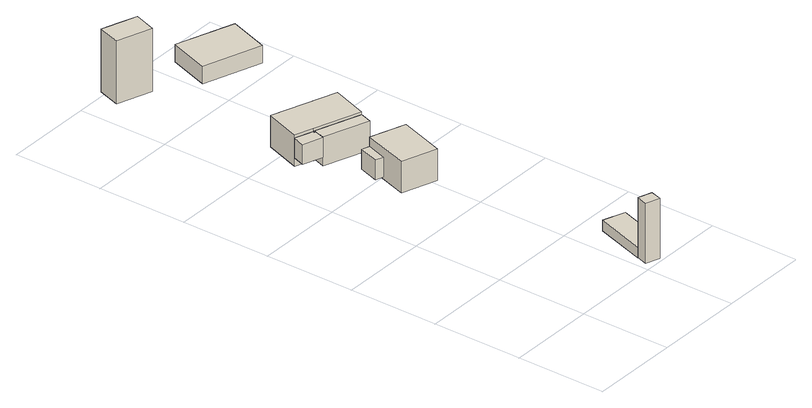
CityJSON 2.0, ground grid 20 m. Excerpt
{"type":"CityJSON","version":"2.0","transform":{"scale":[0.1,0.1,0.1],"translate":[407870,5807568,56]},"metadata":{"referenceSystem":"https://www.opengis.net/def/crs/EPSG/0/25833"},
"CityObjects":{
"building1":{"type":"Building","attributes":{"Gemeindeschluessel":"11000009","BezugspunktDach":"2200","function":"51009_1610","measuredHeight":13.47,"storeysAboveGround":0},"address":[{"country":"Germany","locality":"Berlin"}],"geometry":[{"type":"Solid","lod":"1","boundaries":[[[[0,1,2,3]],[[4,5,6,7]],[[4,7,3,2]],[[5,4,2,1]],[[6,5,1,0]],[[7,6,0,3]]]]}]},
"building2":{"type":"Building","attributes":{"Gemeindeschluessel":"11000009","BezugspunktDach":"2200","function":"31001_2000","measuredHeight":2.42,"storeysAboveGround":1},"address":[{"country":"Germany","locality":"Berlin","thoroughfareNumber":"2 (1)","thoroughfareName":"Grünstadter Weg"}],"geometry":[{"type":"Solid","lod":"1","boundaries":[[[[8,9,10,11,12,13]],[[14,15,16,17,18,19]],[[14,19,13,12]],[[15,14,12,11]],[[16,15,11,10]],[[17,16,10,9]],[[18,17,9,8]],[[19,18,8,13]]]]}]},
"building3":{"type":"Building","attributes":{"Gemeindeschluessel":"11000009","BezugspunktDach":"2200","function":"51009_1610","measuredHeight":4.35,"storeysAboveGround":0},"address":[{"country":"Germany","locality":"Berlin"}],"geometry":[{"type":"Solid","lod":"1","boundaries":[[[[20,21,22,23,24,25]],[[26,27,28,29,30,31]],[[26,31,25,24]],[[27,26,24,23]],[[28,27,23,22]],[[29,28,22,21]],[[30,29,21,20]],[[31,30,20,25]]]]}]},
"building4":{"type":"Building","attributes":{"Gemeindeschluessel":"11000009","function":"31001_1010"},"address":[{"country":"Germany","locality":"Berlin","thoroughfareNumber":"76","thoroughfareName":"Am Müggelberg"}],"children":["building4-1","building4-2"]},
"building4-1":{"type":"BuildingPart","attributes":{"BezugspunktDach":"2200","measuredHeight":7.96,"storeysAboveGround":2},"parents":["building4"],"geometry":[{"type":"MultiSurface","lod":"1","boundaries":[[[32,33,34,35]],[[36,37,38,39]],[[40,41,42,43,36,39,35,34]],[[37,36,34,33]],[[38,37,33,32]],[[39,38,32,35]],[[43,42,41,40]]]}]},
"building4-2":{"type":"BuildingPart","attributes":{"BezugspunktDach":"2200","measuredHeight":4.45,"storeysAboveGround":2},"parents":["building4"],"geometry":[{"type":"MultiSurface","lod":"1","boundaries":[[[41,40,44,45]],[[46,43,42,47]],[[46,47,45,44]],[[43,46,44,40]],[[47,42,41,45]],[[42,43,48,40,41]]]}]},
"building5":{"type":"Building","attributes":{"Gemeindeschluessel":"11000009","function":"31001_1010"},"address":[{"country":"Germany","locality":"Berlin","thoroughfareNumber":"74","thoroughfareName":"Am Müggelberg"}],"children":["building5-1","building5-2"]},
"building5-1":{"type":"BuildingPart","attributes":{"BezugspunktDach":"2200","measuredHeight":7.63,"storeysAboveGround":1},"parents":["building5"],"geometry":[{"type":"MultiSurface","lod":"1","boundaries":[[[49,50,51,52,53]],[[54,55,56,57,58]],[[54,58,53,52]],[[55,54,52,51]],[[56,55,51,50]],[[59,60,50,49]],[[58,57,49,53]],[[61,57,56,60,59]]]}]},
"building5-2":{"type":"BuildingPart","attributes":{"BezugspunktDach":"2200","measuredHeight":6.82,"storeysAboveGround":1},"parents":["building5"],"geometry":[{"type":"Solid","lod":"1","boundaries":[[[[62,60,59,63,64,65]],[[66,67,57,56,68,69]],[[66,69,65,64]],[[67,66,64,63]],[[57,67,63,59]],[[68,56,60,62]],[[69,68,62,65]],[[57,59,60,56]]]]}]},
"building6":{"type":"Building","attributes":{"Gemeindeschluessel":"11000009","BezugspunktDach":"2200","function":"31001_1312","measuredHeight":16.8,"storeysAboveGround":1},"address":[{"country":"Germany","locality":"Berlin","thoroughfareNumber":"66 (1)","thoroughfareName":"Am Müggelberg"}],"geometry":[{"type":"Solid","lod":"1","boundaries":[[[[70,71,72,73,74]],[[75,76,77,78,79]],[[75,79,74,73]],[[76,75,73,72]],[[77,76,72,71]],[[78,77,71,70]],[[79,78,70,74]]]]}]},
"building7":{"type":"Building","attributes":{"Gemeindeschluessel":"11000009","BezugspunktDach":"2200","function":"31001_1010","measuredHeight":3.83,"storeysAboveGround":1},"address":[{"country":"Germany","locality":"Berlin","thoroughfareNumber":"66","thoroughfareName":"Am Müggelberg"}],"geometry":[{"type":"Solid","lod":"1","boundaries":[[[[80,81,82,83]],[[84,85,86,87]],[[84,87,83,82]],[[85,84,82,81]],[[86,85,81,80]],[[87,86,80,83]]]]}]}
},
"vertices":[
[246,6,142],[253,31,142],[223,41,142],[215,17,142],[223,41,8],[253,31,8],[246,6,8],[215,17,8],
[253,31,31],[259,49,31],[278,43,31],[308,137,31],[260,154,31],[223,41,31],[260,154,7],[308,137,7],[278,43,7],[259,49,7],[253,31,7],[223,41,7],
[98,697,89],[106,721,89],[102,722,89],[104,725,89],[64,739,89],[54,712,89],[64,739,45],[104,725,45],[102,722,45],[106,721,45],[98,697,45],[54,712,45],
[180,487,103],[214,588,103],[136,615,103],[102,513,103],[136,615,33],[214,588,33],[180,487,33],[102,513,33],[136,615,82],[121,570,82],[121,570,38],[136,615,38],
[118,621,82],[103,576,82],[118,621,38],[103,576,38],[136,615,51],
[104,725,96],[207,689,96],[235,768,96],[92,818,96],[64,739,96],[92,818,26],[235,768,26],[207,689,26],[104,725,26],[64,739,26],[104,725,90],[207,689,90],[104,725,47],
[198,662,90],[102,722,90],[106,721,90],[98,697,90],[106,721,26],[102,722,26],[198,662,26],[98,697,26],
[85,1094,188],[103,1144,188],[64,1157,188],[25,1171,188],[8,1121,188],[25,1171,48],[64,1157,48],[103,1144,48],[85,1094,48],[8,1121,48],
[298,996,83],[329,1085,83],[201,1130,83],[170,1040,83],[201,1130,44],[329,1085,44],[298,996,44],[170,1040,44]
]}
